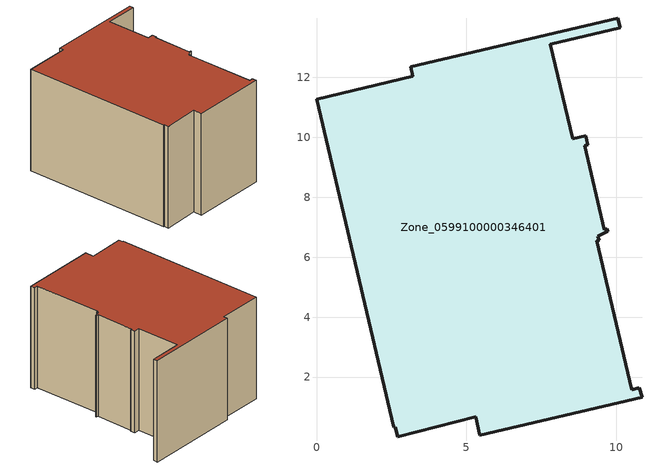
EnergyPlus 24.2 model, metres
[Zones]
Zone_0599100000346401
 floor ground (C_G): 9.36,6.54 10.53,1.58 10.78,1.64 10.87,1.33 5.45,0.05 5.31,0.67 2.71,0.01 2.63,0.33 2.58,0.32 0,11.28 3.22,12.04 3.14,12.36 10.06,13.97 10.14,13.66 7.8,13.11 8.56,9.96 8.98,10.06 9.05,9.75 8.95,9.72 9.6,6.92 9.71,6.95 9.73,6.87 9.4,6.7 9.43,6.56 z0
 wall outside (C_F): 9.43,6.56 9.4,6.7 9.73,6.87 9.71,6.95 9.6,6.92 8.95,9.72 9.05,9.75 8.98,10.06 8.56,9.96 7.8,13.11 10.14,13.66 10.06,13.97 3.14,12.36 3.22,12.04 0,11.28 2.58,0.32 2.63,0.33 2.71,0.01 5.31,0.67 5.45,0.05 10.87,1.33 10.78,1.64 10.53,1.58 9.36,6.54 9.43,6.56 z0:7.66
 roof outside (C_R): 9.71,6.95 9.6,6.92 8.95,9.72 9.05,9.75 8.98,10.06 8.56,9.96 7.8,13.11 10.14,13.66 10.06,13.97 3.14,12.36 3.22,12.04 0,11.28 2.58,0.32 2.63,0.33 2.71,0.01 5.31,0.67 5.45,0.05 10.87,1.33 10.78,1.64 10.53,1.58 9.36,6.54 9.43,6.56 9.4,6.7 9.73,6.87 z7.66
[BUILDING]
Pand.0599100000346401: North Axis=0; Terrain=City; Loads Convergence Tolerance Value=0.04; Temperature Convergence Tolerance Value=0.4; Solar Distribution=FullExterior; Maximum Number of Warmup Days=25; Minimum Number of Warmup Days=1
[Site:Location]
Rotterdam.The.Hague.AP_ZH_NLD Design_Conditions: Latitude=51.96; Longitude=4.45; Time Zone=1; Elevation=-4.5
[SITE:GROUNDTEMPERATURE:BUILDINGSURFACE]
18, 18, 18, 18, 18, 18, 18, 18, 18, 18, 18, 18
[MATERIAL] Thermal Absorptance=0.9; Solar Absorptance=0.7; Visible Absorptance=0.7
Name | Roughness | Thickness | Conductivity | Density | Specific Heat
G.D.1992-2005 | MediumSmooth | 0.15 | 0.06 | 540 | 1210
F.D.1992-2005 | Rough | 0.3 | 0.12 | 1920 | 840
R.D.1992-2005 | MediumRough | 0.2 | 0.08 | 1500 | 1000
[CONSTRUCTION]
C_G: G.D.1992-2005
C_F: F.D.1992-2005
C_R: R.D.1992-2005
[ZONE]
Zone_0599100000346401: Type=1; Multiplier=1; Ceiling Height=Autocalculate; Volume=Autocalculate; Floor Area=autocalculate; Part of Total Floor Area=Yes
[ZONEINFILTRATION:DESIGNFLOWRATE]
Infil_Zone_0599100000346401: Zone or ZoneList or Space or SpaceList=Zone_0599100000346401; Schedule=AlwaysOn; Design Flow Rate Calculation Method=Flow/Area; Flow Rate per Floor Area=0.0021; Constant Term Coefficient=1; Temperature Term Coefficient=0; Velocity Term Coefficient=0; Velocity Squared Term Coefficient=0
[HVACTEMPLATE:ZONE:IDEALLOADSAIRSYSTEM]
Zone_0599100000346401: Maximum Heating Supply Air Temperature=50; Minimum Cooling Supply Air Temperature=13; Maximum Heating Supply Air Humidity Ratio=0.0156; Minimum Cooling Supply Air Humidity Ratio=0.0077; Heating Limit=NoLimit; Cooling Limit=NoLimit; Dehumidification Control Type=ConstantSensibleHeatRatio; Cooling Sensible Heat Ratio=0.7; Dehumidification Setpoint=60; Humidification Control Type=None; Humidification Setpoint=30; Outdoor Air Method=None; Outdoor Air Flow Rate per Person=0.00944; Outdoor Air Flow Rate per Zone Floor Area=0; Outdoor Air Flow Rate per Zone=0; Demand Controlled Ventilation Type=None; Outdoor Air Economizer Type=NoEconomizer; Heat Recovery Type=None; Sensible Heat Recovery Effectiveness=0.7; Latent Heat Recovery Effectiveness=0.65
[ZONECONTROL:THERMOSTAT]
ThermostatControl_Zone_0599100000346401: Zone or ZoneList=Zone_0599100000346401; Control Type Schedule=DualSetpointControlType; Control 1=Thermostat_Zone_0599100000346401; Temperature Difference Between Cutout And Setpoint=0
[THERMOSTATSETPOINT:DUALSETPOINT]
Thermostat_Zone_0599100000346401: Heating Setpoint Temperature Schedule=HeatingSetpoint_Zone_0599100000346401; Cooling Setpoint Temperature Schedule=CoolingSetpoint_Zone_0599100000346401
[SCHEDULE:COMPACT]
HeatingSetpoint_Zone_0599100000346401: Through: 12/31, For: AllDays, Until: 24:00, 21
CoolingSetpoint_Zone_0599100000346401: Through: 12/31, For: AllDays, Until: 24:00, 24
DualSetpointControlType: Through: 12/31, For: AllDays, Until: 24:00, 4
AlwaysOn: Through: 12/31, For: AllDays, Until: 24:00, 1
